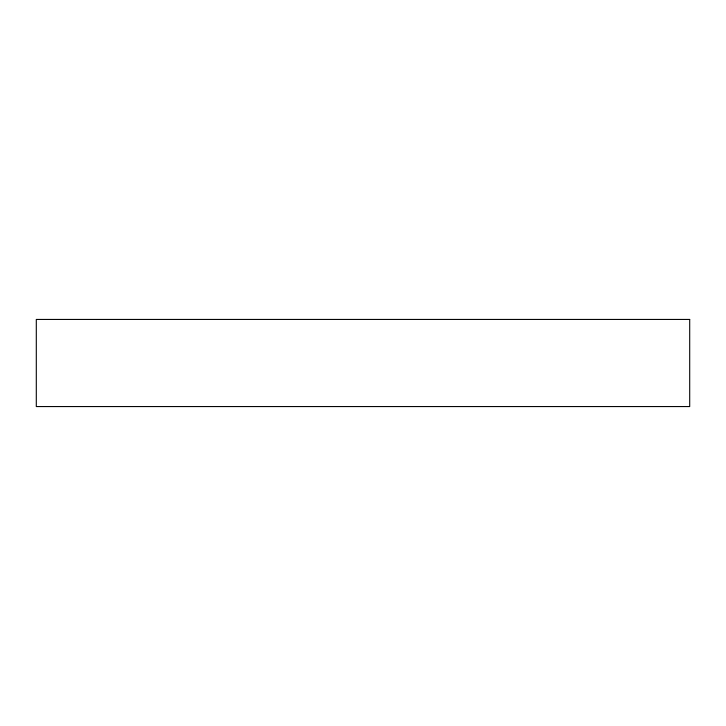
<?xml version="1.0" encoding="UTF-8"?>
<svg xmlns="http://www.w3.org/2000/svg" width="726" height="726" viewBox="0 0 726 726"><rect width="100%" height="100%" fill="white"/><g stroke="black" fill="none" stroke-linecap="round" stroke-linejoin="round"><path stroke-width="1.09" d="M689.7 319.44L36.3 319.44L36.3 406.56L689.7 406.56L689.7 319.44"/></g></svg>
